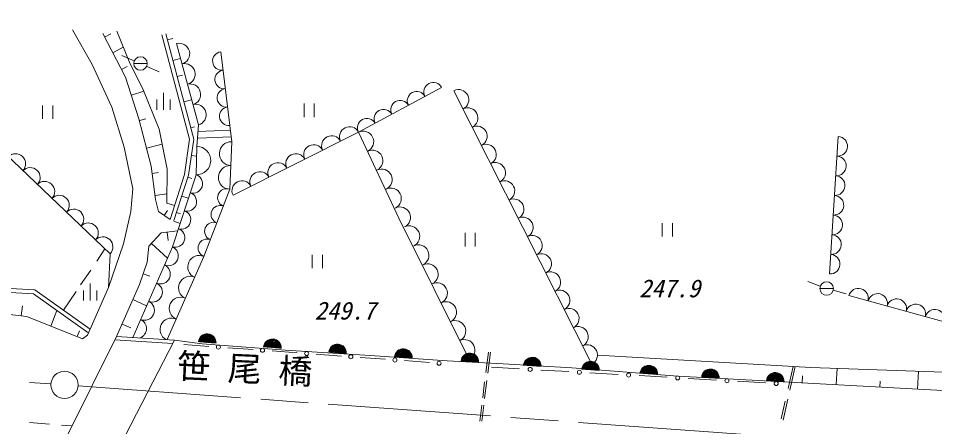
# Model space of a CAD drawing. Units: millimetres, scale not verified. Extents: x 40000 to 680000, y 20000 to 380000.
# Drawn here: x 171886 to 239462, y 262542 to 292652 of the extents above; entities that cross this region are included whole.
import ezdxf
from ezdxf.enums import TextEntityAlignment as Align

# ---------------------------------------------------------------- set-up
doc = ezdxf.new("R2010")
doc.units = ezdxf.units.MM
doc.header["$LTSCALE"] = 1000
doc.linetypes.add('CHAIN', pattern=[18.5, 12, -1.5, 3.5, -1.5])
for name, color, linetype, lineweight in [('M-BGD', 7, 'Continuous', 13), ('M-BMK', 2, 'CHAIN', 13), ('M-BMK-SRVR', 3, 'Continuous', 13), ('M-STR-STR1', 1, 'Continuous', 13)]:
    doc.layers.add(name, color=color, linetype=linetype, lineweight=lineweight)
doc.styles.add('ＭＳ ゴシック', font='')
doc.styles.get('ＭＳ ゴシック').set_extended_font_data('MS Gothic')

msp = doc.modelspace()

# ---------------------------------------------------------------- linework, layer by layer
at = {"layer": 'M-BGD'}
for p, q in [((178654, 275291), (160424, 292652)), ((177332, 289255), (175889, 291800)), ((178116, 291522), (179797, 288323)), ((178707, 291511), (178248, 291270)), ((180062, 289458), (179139, 291704)), ((184514, 283730), (182463, 291440)), ((184819, 283748), (182753, 291517)), ((183271, 291172), (182873, 291066)), ((183546, 290784), (185161, 284792)), ((179626, 290518), (178856, 290114)), ((180436, 289517), (179516, 289907)), ((186811, 290178), (187484, 284758)), ((178774, 286107), (177332, 289255)), ((181111, 287336), (180062, 289458)), ((180393, 289321), (181393, 289321)), ((183843, 289680), (183281, 289531)), ((179903, 289092), (179504, 288882)), ((181356, 289107), (182266, 288697)), ((179797, 288323), (180782, 285247)), ((184003, 288472), (183592, 288363)), ((181131, 287288), (180222, 286997)), ((182284, 284491), (181111, 287336)), ((196977, 284254), (203103, 287552)), ((204012, 287317), (214178, 267153)), ((182092, 286656), (182092, 285906)), ((182592, 287156), (182592, 285906)), ((183092, 285906), (183092, 286656)), ((184660, 286653), (184087, 286500)), ((173679, 285231), (173679, 286231)), ((174429, 286231), (174429, 285231)), ((179693, 283142), (178774, 286107)), ((192956, 285364), (192956, 286364)), ((193706, 286364), (193706, 285364)), ((180782, 285247), (181684, 281761)), ((181286, 285237), (180816, 285115)), ((184872, 284652), (184598, 284579)), ((185161, 284792), (185060, 283210)), ((187484, 284758), (187619, 283547)), ((182858, 281521), (182284, 284491)), ((185130, 284304), (187523, 284408)), ((185152, 283804), (187578, 283910)), ((187720, 279608), (196977, 284254)), ((196977, 284254), (199939, 277925)), ((232351, 283942), (231709, 273800)), ((182499, 283379), (181343, 283080)), ((184144, 281146), (184514, 283730)), ((184438, 281079), (184819, 283748)), ((185060, 283210), (184993, 281123)), ((187619, 283547), (187484, 280046)), ((180322, 280073), (179693, 283142)), ((185037, 282477), (184646, 282533)), ((181684, 281761), (182012, 279301)), ((182216, 281275), (181757, 281214)), ((182833, 279024), (182858, 281521)), ((183078, 277824), (184144, 281146)), ((184993, 281123), (183243, 275804)), ((183364, 277733), (184438, 281079)), ((184689, 280831), (184389, 280928)), ((180191, 278420), (180322, 280073)), ((187484, 280046), (185565, 275097)), ((182840, 279707), (181973, 279591)), ((182012, 279301), (182217, 278398)), ((184422, 279388), (183944, 279541)), ((179640, 276033), (180191, 278420)), ((182881, 278484), (182637, 278118)), ((183410, 278857), (182833, 279024)), ((182217, 278398), (183078, 277824)), ((183843, 278246), (183558, 278338)), ((199939, 277925), (205123, 267490)), ((183812, 277535), (183348, 277684)), ((219371, 276559), (219371, 277559)), ((220121, 277559), (220121, 276559)), ((181520, 275856), (182422, 276840)), ((182422, 276840), (183627, 276972)), ((182940, 276267), (182872, 276889)), ((204830, 275826), (204830, 276826)), ((205580, 276826), (205580, 275826)), ((178538, 272806), (179640, 276033)), ((183243, 275804), (180323, 269125)), ((181397, 274666), (181520, 275856)), ((182878, 274970), (181698, 276051)), ((178277, 275649), (177667, 274749)), ((178524, 272774), (178654, 275291)), ((185565, 275097), (182851, 268964)), ((193557, 274225), (193557, 275225)), ((194307, 275225), (194307, 274225)), ((180823, 273026), (181397, 274666)), ((177222, 274091), (176476, 272990)), ((181592, 273643), (181099, 273816)), ((163341, 273196), (173103, 272629)), ((177183, 273094), (177183, 271844)), ((179135, 269201), (180823, 273026)), ((231026, 272907), (230096, 273257)), ((163322, 272897), (173000, 272335)), ((173000, 272335), (177011, 269487)), ((173103, 272629), (177184, 269732)), ((176158, 272521), (175215, 271130)), ((176683, 272594), (176683, 271844)), ((176991, 269291), (178538, 272806)), ((177683, 271844), (177683, 272594)), ((230996, 272727), (231996, 272727)), ((231976, 272597), (232946, 272337)), ((164241, 271678), (172505, 270655)), ((181344, 271462), (180330, 271909)), ((233137, 272207), (241586, 269870)), ((172194, 271458), (172101, 270705)), ((174729, 271107), (174275, 269956)), ((172505, 270655), (176623, 269029)), ((180172, 269829), (179536, 270109)), ((176403, 269608), (176235, 269182)), ((176623, 269029), (176991, 269291)), ((179014, 268957), (183284, 268678)), ((183414, 268929), (185436, 268661)), ((184084, 268600), (185943, 268464)), ((185436, 268661), (191599, 268184)), ((187338, 268362), (189198, 268226)), ((190593, 268123), (192452, 267987)), ((191599, 268184), (197828, 267793)), ((193847, 267885), (195707, 267749)), ((197102, 267647), (198961, 267511)), ((197828, 267793), (203513, 267402)), ((206548, 268048), (206361, 266537)), ((206697, 268029), (206505, 266478)), ((214592, 267809), (230337, 266914)), ((200356, 267409), (202216, 267272)), ((203513, 267402), (207637, 267164)), ((207637, 267164), (212715, 266882)), ((229017, 266989), (228649, 265352)), ((229168, 266981), (228774, 265224)), ((206784, 266926), (208857, 266807)), ((210411, 266718), (212484, 266600)), ((212715, 266882), (220527, 266274)), ((214038, 266510), (216111, 266392)), ((217666, 266303), (219739, 266184)), ((220527, 266274), (230097, 265753)), ((229722, 266288), (229694, 265775)), ((230337, 266914), (240835, 266539)), ((232277, 266845), (232209, 265635)), ((238277, 266630), (238203, 265301)), ((206274, 265837), (206130, 264678)), ((206438, 265939), (206275, 264630)), ((221293, 266095), (223366, 265976)), ((224921, 265887), (226993, 265768)), ((230097, 265753), (248370, 264735)), ((235447, 265895), (235423, 265456)), ((228440, 264421), (228146, 263111)), ((228625, 264558), (228281, 263028)), ((206062, 264127), (205916, 262950)), ((206212, 264117), (206067, 262948)), ((172716, 262849), (174181, 262733)), ((175067, 262663), (175861, 262600))]:
    msp.add_line(p, q, dxfattribs=at)
for centre, radius in [((180893, 289321), 500), ((231496, 272727), 500), ((186641, 268413), 150), ((189895, 268175), 150), ((193150, 267936), 150), ((196404, 267698), 150), ((199659, 267460), 150), ((202913, 267221), 150), ((209634, 266763), 150), ((213261, 266555), 150), ((216889, 266347), 150), ((220516, 266139), 150), ((224143, 265931), 150), ((227771, 265723), 150)]:
    msp.add_circle(centre, radius, dxfattribs=at)
for centre, radius, start, end in [((183748, 290035), 776, 285.09157, 105.09157), ((186895, 289501), 683, 97.08121, 277.08121), ((184151, 288537), 776, 285.09157, 105.09157), ((187063, 288146), 683, 97.08121, 277.08121), ((202491, 287223), 696, 28.30076, 208.30076), ((184555, 287039), 776, 285.09157, 105.09157), ((187232, 286791), 683, 97.08121, 277.08121), ((201265, 286563), 696, 28.30076, 208.30076), ((204351, 286645), 753, 296.75604, 116.75604), ((200040, 285903), 696, 28.30076, 208.30076), ((184959, 285541), 776, 285.09157, 105.09157), ((187400, 285436), 683, 97.08121, 277.08121), ((198815, 285243), 696, 28.30076, 208.30076), ((205029, 285300), 753, 296.75604, 116.75604), ((197589, 284583), 696, 28.30076, 208.30076), ((196315, 283922), 740, 26.64833, 206.64833), ((205706, 283956), 753, 296.75604, 116.75604), ((194993, 283258), 740, 26.64833, 206.64833), ((197316, 283555), 777, 295.91715, 115.91715), ((232305, 283217), 726, 266.37999, 86.37999), ((185027, 282167), 1044, 268.15239, 88.15239), ((187585, 282671), 876, 87.7974, 267.7974), ((193671, 282594), 740, 26.64833, 206.64833), ((206384, 282612), 753, 296.75604, 116.75604), ((171684, 281929), 740, 316.39772, 136.39772), ((192348, 281931), 740, 26.64833, 206.64833), ((197995, 282158), 777, 295.91715, 115.91715), ((232213, 281768), 726, 266.37999, 86.37999), ((187518, 280921), 876, 87.7974, 267.7974), ((191026, 281267), 740, 26.64833, 206.64833), ((207062, 281268), 753, 296.75604, 116.75604), ((172756, 280907), 740, 316.39772, 136.39772), ((184774, 280458), 700, 251.7829, 71.7829), ((189703, 280604), 740, 26.64833, 206.64833), ((198674, 280761), 777, 295.91715, 115.91715), ((173828, 279886), 740, 316.39772, 136.39772), ((188381, 279940), 740, 26.64833, 206.64833), ((207740, 279923), 753, 296.75604, 116.75604), ((232122, 280320), 726, 266.37999, 86.37999), ((184337, 279129), 700, 251.7829, 71.7829), ((187244, 279427), 663, 68.80594, 248.80594), ((199353, 279364), 777, 295.91715, 115.91715), ((174901, 278865), 740, 316.39772, 136.39772), ((208417, 278579), 753, 296.75604, 116.75604), ((232030, 278871), 726, 266.37999, 86.37999), ((175973, 277844), 740, 316.39772, 136.39772), ((183899, 277799), 700, 251.7829, 71.7829), ((186764, 278190), 663, 68.80594, 248.80594), ((200032, 277967), 777, 295.91715, 115.91715), ((209095, 277235), 753, 296.75604, 116.75604), ((231939, 277422), 726, 266.37999, 86.37999), ((177045, 276823), 740, 316.39772, 136.39772), ((183461, 276469), 700, 251.7829, 71.7829), ((186285, 276953), 663, 68.80594, 248.80594), ((200710, 276570), 777, 295.91715, 115.91715), ((178118, 275801), 740, 316.39772, 136.39772), ((209773, 275891), 753, 296.75604, 116.75604), ((231847, 275973), 726, 266.37999, 86.37999), ((182950, 275135), 731, 246.38573, 66.38573), ((185805, 275716), 663, 68.80594, 248.80594), ((201389, 275173), 777, 295.91715, 115.91715), ((185224, 274327), 842, 66.12472, 246.12472), ((210450, 274547), 753, 296.75604, 116.75604), ((231755, 274525), 726, 266.37999, 86.37999), ((182364, 273795), 731, 246.38573, 66.38573), ((202068, 273776), 777, 295.91715, 115.91715), ((211128, 273202), 753, 296.75604, 116.75604), ((181778, 272455), 731, 246.38573, 66.38573), ((184543, 272787), 842, 66.12472, 246.12472), ((202747, 272379), 777, 295.91715, 115.91715), ((211806, 271858), 753, 296.75604, 116.75604), ((233841, 272012), 730, 344.53994, 164.53994), ((235250, 271622), 730, 344.53994, 164.53994), ((181193, 271115), 731, 246.38573, 66.38573), ((183861, 271247), 842, 66.12472, 246.12472), ((203426, 270982), 777, 295.91715, 115.91715), ((236658, 271233), 730, 344.53994, 164.53994), ((212484, 270514), 753, 296.75604, 116.75604), ((238066, 270844), 730, 344.53994, 164.53994), ((239474, 270454), 730, 344.53994, 164.53994), ((180607, 269776), 731, 290.51687, 66.38573), ((183179, 269707), 842, 66.12472, 241.2154), ((204105, 269585), 777, 295.91715, 115.91715), ((213161, 269170), 753, 296.75604, 116.75604), ((185816, 268739), 650, 355.49499, 175.49499), ((185816, 268739), 600, 355.49499, 175.49499), ((185816, 268739), 550, 355.49499, 175.49499), ((185816, 268739), 500, 355.49499, 175.49499), ((185816, 268739), 450, 355.49499, 175.49499), ((185816, 268739), 400, 355.49499, 175.49499), ((185816, 268739), 350, 355.49499, 175.49499), ((185816, 268739), 300, 355.49499, 175.49499), ((185816, 268739), 250, 355.49499, 175.49499), ((190621, 268361), 650, 355.49499, 175.49499), ((190621, 268361), 600, 355.49499, 175.49499), ((204783, 268188), 777, 295.91715, 115.91715), ((185816, 268739), 200, 355.49499, 175.49499), ((185816, 268739), 150, 355.49499, 175.49499), ((185816, 268739), 100, 355.49499, 175.49499), ((185816, 268739), 50, 355.49499, 175.49499), ((190621, 268361), 550, 355.49499, 175.49499), ((190621, 268361), 500, 355.49499, 175.49499), ((190621, 268361), 450, 355.49499, 175.49499), ((190621, 268361), 400, 355.49499, 175.49499), ((190621, 268361), 350, 355.49499, 175.49499), ((190621, 268361), 300, 355.49499, 175.49499), ((190621, 268361), 250, 355.49499, 175.49499), ((190621, 268361), 200, 355.49499, 175.49499), ((190621, 268361), 150, 355.49499, 175.49499), ((190621, 268361), 100, 355.49499, 175.49499), ((190621, 268361), 50, 355.49499, 175.49499), ((195425, 267982), 650, 355.49499, 175.49499), ((195425, 267982), 600, 355.49499, 175.49499), ((195425, 267982), 550, 355.49499, 175.49499), ((195425, 267982), 500, 355.49499, 175.49499), ((195425, 267982), 450, 355.49499, 175.49499), ((195425, 267982), 400, 355.49499, 175.49499), ((195425, 267982), 350, 355.49499, 175.49499), ((195425, 267982), 300, 355.49499, 175.49499), ((200280, 267636), 650, 356.32897, 176.32897), ((213839, 267825), 753, 296.75604, 116.75604), ((195425, 267982), 250, 355.49499, 175.49499), ((195425, 267982), 200, 355.49499, 175.49499), ((195425, 267982), 150, 355.49499, 175.49499), ((195425, 267982), 100, 355.49499, 175.49499), ((195425, 267982), 50, 355.49499, 175.49499), ((200280, 267636), 600, 356.32897, 176.32897), ((200280, 267636), 550, 356.32897, 176.32897), ((200280, 267636), 500, 356.32897, 176.32897), ((200280, 267636), 450, 356.32897, 176.32897), ((200280, 267636), 400, 356.32897, 176.32897), ((200280, 267636), 350, 356.32897, 176.32897), ((200280, 267636), 300, 356.32897, 176.32897), ((200280, 267636), 250, 356.32897, 176.32897), ((200280, 267636), 200, 356.32897, 176.32897), ((200280, 267636), 150, 356.32897, 176.32897), ((200280, 267636), 100, 356.32897, 176.32897), ((200280, 267636), 50, 356.32897, 176.32897), ((205184, 267321), 650, 356.32897, 176.32897), ((205184, 267321), 600, 356.32897, 176.32897), ((205184, 267321), 550, 356.32897, 176.32897), ((205184, 267321), 500, 356.32897, 176.32897), ((205184, 267321), 450, 356.32897, 176.32897), ((205184, 267321), 400, 356.32897, 176.32897), ((205184, 267321), 350, 356.32897, 176.32897), ((205184, 267321), 300, 356.32897, 176.32897), ((209785, 267015), 650, 356.0515, 176.0515), ((209785, 267015), 600, 356.0515, 176.0515), ((205184, 267321), 250, 356.32897, 176.32897), ((205184, 267321), 200, 356.32897, 176.32897), ((205184, 267321), 150, 356.32897, 176.32897), ((205184, 267321), 100, 356.32897, 176.32897), ((205184, 267321), 50, 356.32897, 176.32897), ((209785, 267015), 550, 356.0515, 176.0515), ((209785, 267015), 500, 356.0515, 176.0515), ((209785, 267015), 450, 356.0515, 176.0515), ((209785, 267015), 400, 356.0515, 176.0515), ((209785, 267015), 350, 356.0515, 176.0515), ((209785, 267015), 300, 356.0515, 176.0515), ((209785, 267015), 250, 356.0515, 176.0515), ((209785, 267015), 200, 356.0515, 176.0515), ((209785, 267015), 150, 356.0515, 176.0515), ((209785, 267015), 100, 356.0515, 176.0515), ((209785, 267015), 50, 356.0515, 176.0515), ((214082, 266719), 650, 356.0515, 176.0515), ((214082, 266719), 600, 356.0515, 176.0515), ((214082, 266719), 550, 356.0515, 176.0515), ((214082, 266719), 500, 356.0515, 176.0515), ((214082, 266719), 450, 356.0515, 176.0515), ((214082, 266719), 400, 356.0515, 176.0515), ((214082, 266719), 350, 356.0515, 176.0515), ((214082, 266719), 300, 356.0515, 176.0515), ((214082, 266719), 250, 356.0515, 176.0515), ((218379, 266422), 650, 356.0515, 176.0515), ((218379, 266422), 600, 356.0515, 176.0515), ((218379, 266422), 550, 356.0515, 176.0515), ((214082, 266719), 200, 356.0515, 176.0515), ((214082, 266719), 150, 356.0515, 176.0515), ((214082, 266719), 100, 356.0515, 176.0515), ((214082, 266719), 50, 356.0515, 176.0515), ((218379, 266422), 500, 356.0515, 176.0515), ((218379, 266422), 450, 356.0515, 176.0515), ((218379, 266422), 400, 356.0515, 176.0515), ((218379, 266422), 350, 356.0515, 176.0515), ((218379, 266422), 300, 356.0515, 176.0515), ((218379, 266422), 250, 356.0515, 176.0515), ((218379, 266422), 200, 356.0515, 176.0515), ((218379, 266422), 150, 356.0515, 176.0515), ((218379, 266422), 100, 356.0515, 176.0515), ((218379, 266422), 50, 356.0515, 176.0515), ((222920, 266144), 650, 356.88494, 176.88494), ((222920, 266144), 600, 356.88494, 176.88494), ((222920, 266144), 550, 356.88494, 176.88494), ((222920, 266144), 500, 356.88494, 176.88494), ((222920, 266144), 450, 356.88494, 176.88494), ((222920, 266144), 400, 356.88494, 176.88494), ((222920, 266144), 350, 356.88494, 176.88494), ((222920, 266144), 300, 356.88494, 176.88494), ((222920, 266144), 250, 356.88494, 176.88494), ((222920, 266144), 200, 356.88494, 176.88494), ((222920, 266144), 150, 356.88494, 176.88494), ((227705, 265883), 650, 356.88494, 176.88494), ((227705, 265883), 600, 356.88494, 176.88494), ((227705, 265883), 550, 356.88494, 176.88494), ((227705, 265883), 500, 356.88494, 176.88494), ((227705, 265883), 450, 356.88494, 176.88494), ((227705, 265883), 400, 356.88494, 176.88494), ((222920, 266144), 100, 356.88494, 176.88494), ((222920, 266144), 50, 356.88494, 176.88494), ((227705, 265883), 350, 356.88494, 176.88494), ((227705, 265883), 300, 356.88494, 176.88494), ((227705, 265883), 250, 356.88494, 176.88494), ((227705, 265883), 200, 356.88494, 176.88494), ((227705, 265883), 150, 356.88494, 176.88494), ((227705, 265883), 100, 356.88494, 176.88494), ((227705, 265883), 50, 356.88494, 176.88494)]:
    msp.add_arc(centre, radius, start, end, dxfattribs=at)
at = {"layer": 'M-BMK'}
for p, q in [((154249, 267146), (174294, 265689)), ((176293, 265544), (249667, 260211))]:
    msp.add_line(p, q, dxfattribs=at)
at = {"layer": 'M-BMK-SRVR'}
msp.add_circle((175292, 265623), 1000, dxfattribs=at)
at = {"layer": 'M-STR-STR1'}
for p, q in [((179135, 269201), (175573, 262019)), ((179135, 269201), (183414, 268929)), ((183414, 268929), (179788, 261913))]:
    msp.add_line(p, q, dxfattribs=at)

# ---------------------------------------------------------------- texts
at = {"layer": 'M-BGD', "style": 'ＭＳ ゴシック', "oblique": 15}
for s, p in [('247.9', (217667, 271686)), ('249.7', (193735, 270042))]:
    msp.add_text(s, height=1320, dxfattribs=at).set_placement(p, align=Align.BOTTOM_LEFT)
at = {"layer": 'M-STR-STR1', "style": 'ＭＳ ゴシック'}
msp.add_text('笹 尾 橋', height=1833, rotation=357.357, dxfattribs=at).set_placement((183519, 265580), align=Align.BOTTOM_LEFT)

doc.saveas('drawing.dxf')
